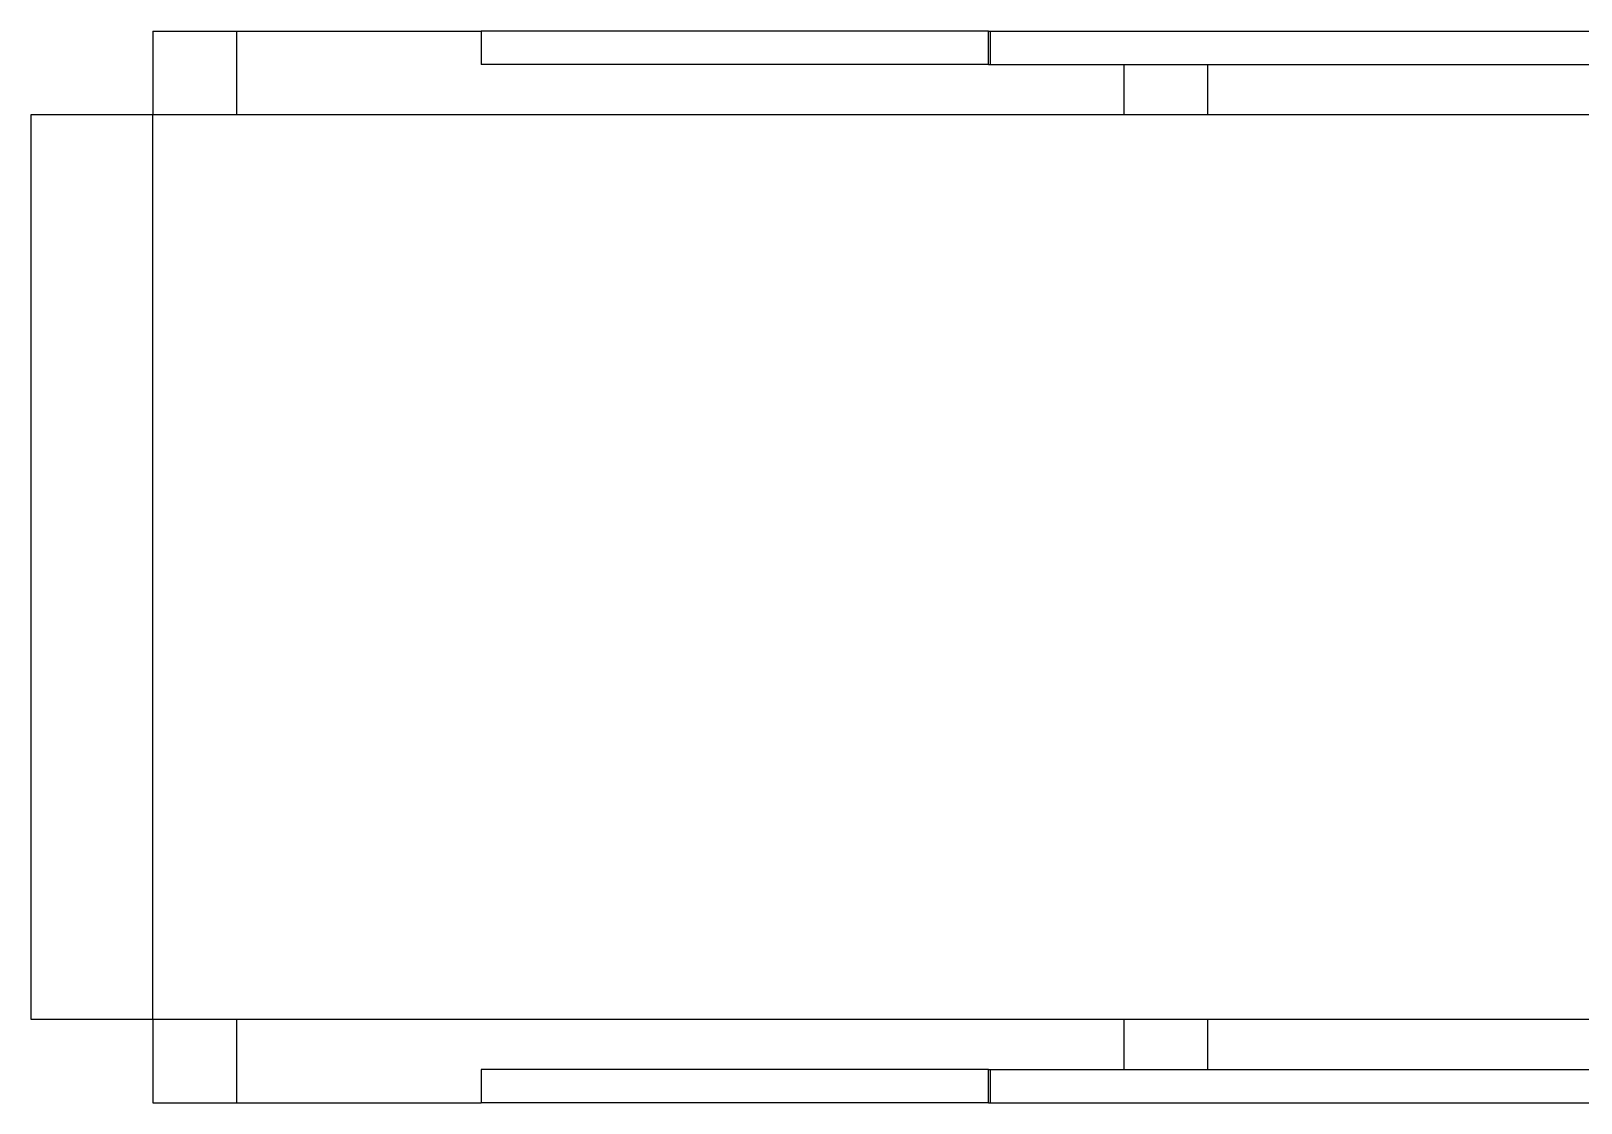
# Model space of a CAD drawing. Header units: millimetres. Extents: x 15 to 415, y 5 to 292.
# Drawn here: x 134.07 to 152.59, y 95.66 to 108.46 of the extents above; entities that cross this region are included whole.
import ezdxf

# ---------------------------------------------------------------- set-up
doc = ezdxf.new("R2010")
doc.units = ezdxf.units.MM

msp = doc.modelspace()

# ---------------------------------------------------------------- linework, layer by layer
at = {"color": 7, "linetype": 'Continuous', "lineweight": 25}
for p, q in [((135.53, 108.464), (135.53, 107.464)), ((135.53, 108.464), (136.53, 108.464)), ((135.53, 108.464), (139.451, 108.464)), ((136.53, 108.464), (136.53, 107.464)), ((145.51, 108.464), (139.451, 108.464)), ((139.451, 108.464), (139.451, 108.064)), ((145.51, 108.064), (145.51, 108.464)), ((145.51, 108.464), (171.55, 108.464)), ((145.53, 108.464), (145.53, 108.064)), ((145.51, 108.064), (139.451, 108.064)), ((145.51, 108.064), (171.55, 108.064)), ((147.13, 108.064), (147.13, 107.464)), ((148.13, 108.064), (148.13, 107.464)), ((134.073, 107.464), (134.073, 96.664)), ((135.53, 107.464), (134.073, 107.464)), ((135.53, 96.664), (135.53, 107.464)), ((170.93, 107.464), (135.53, 107.464)), ((134.073, 96.664), (135.53, 96.664)), ((135.53, 96.664), (135.53, 95.664)), ((135.53, 96.664), (170.93, 96.664)), ((136.53, 96.664), (136.53, 95.664)), ((147.13, 96.664), (147.13, 96.064)), ((148.13, 96.664), (148.13, 96.064)), ((145.51, 96.064), (139.451, 96.064)), ((139.451, 96.064), (139.451, 95.664)), ((145.51, 95.664), (145.51, 96.064)), ((145.51, 96.064), (171.55, 96.064)), ((145.53, 96.064), (145.53, 95.664)), ((135.53, 95.664), (136.53, 95.664)), ((135.53, 95.664), (139.451, 95.664)), ((145.51, 95.664), (139.451, 95.664)), ((145.51, 95.664), (171.55, 95.664))]:
    msp.add_line(p, q, dxfattribs=at)

doc.saveas('drawing.dxf')
